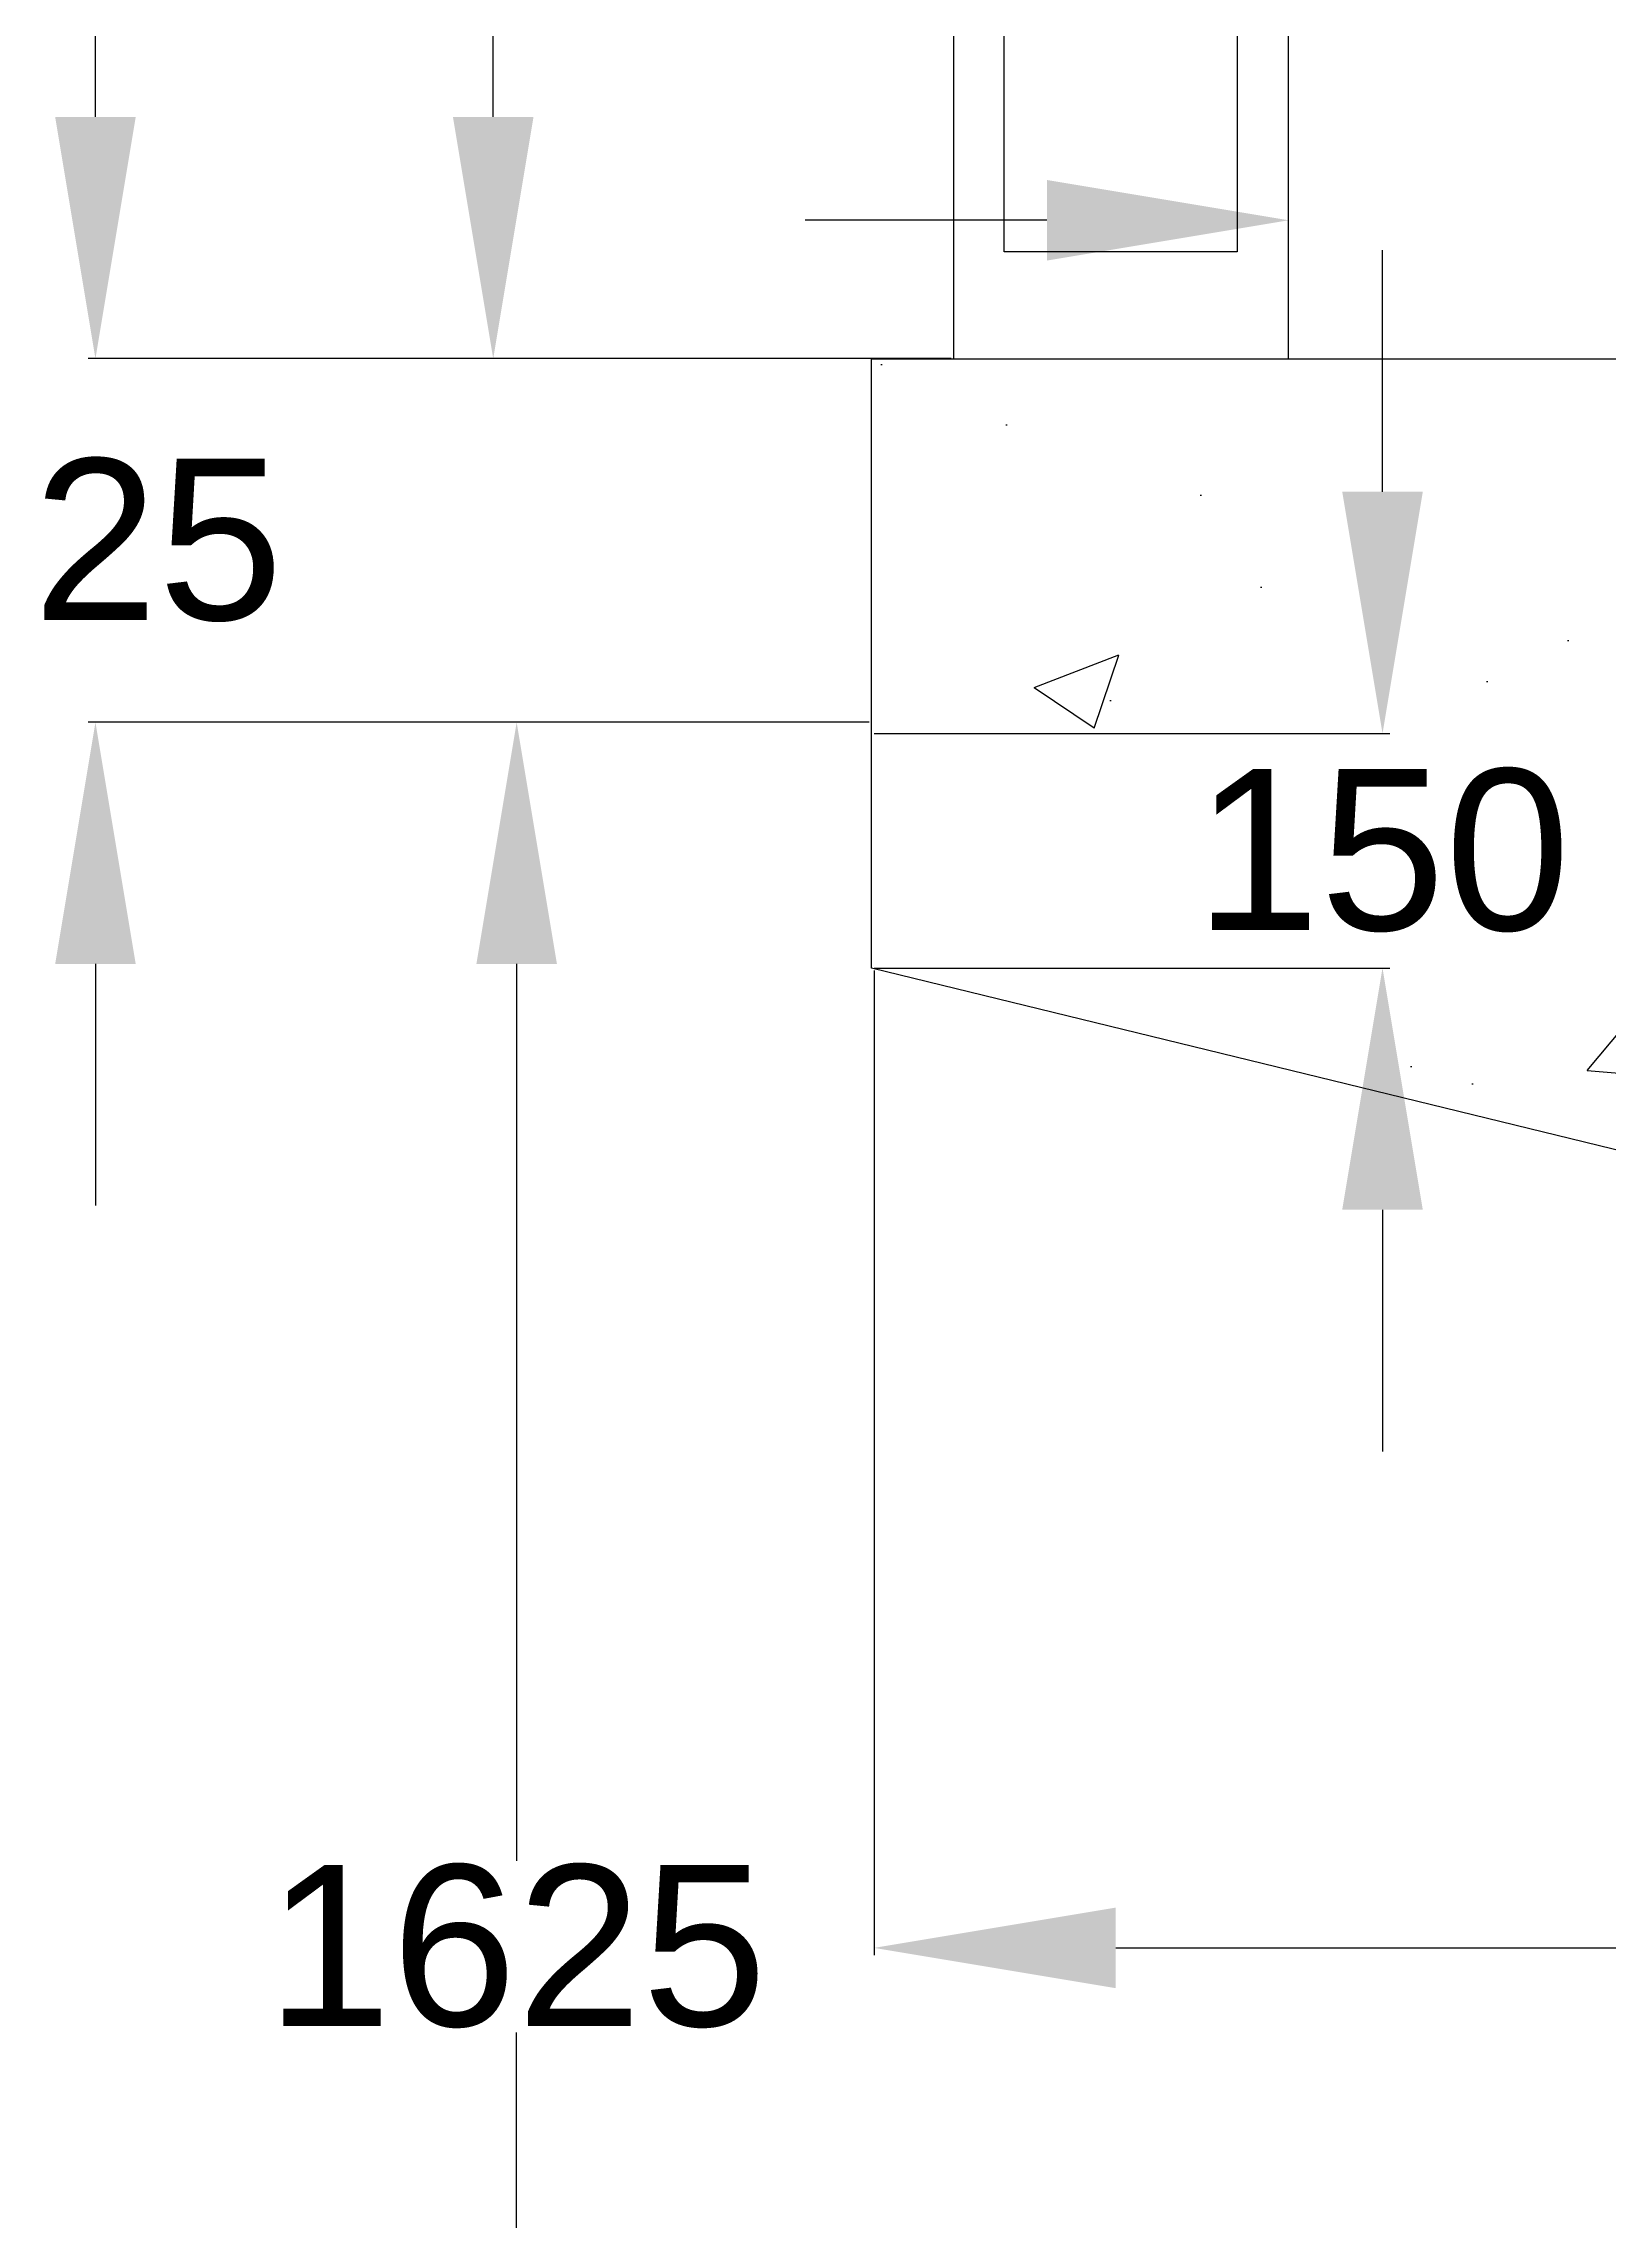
# Model space of a CAD drawing. Header units: inches. Extents: x 5487 to 6893, y 11 to 1027.
# Drawn here: x 5535.9 to 5574.8, y 416.4 to 470.5 of the extents above; entities that cross this region are included whole.
import ezdxf

# ---------------------------------------------------------------- set-up
doc = ezdxf.new("R2010")
doc.units = ezdxf.units.IN
doc.header["$MEASUREMENT"] = 0
doc.layers.add('DIMENSIONS', color=7, linetype='Continuous')
doc.styles.get("Standard").update_dxf_attribs({"font": 'arial.ttf', "height": 4})
doc.dimstyles.get("Standard").update_dxf_attribs({"dimtxt": 0.18, "dimasz": 6, "dimexe": 0.18, "dimexo": 0.0625, "dimgap": 0.09, "dimtad": 0, "dimtih": 1, "dimtoh": 1, "dimdec": 4, "dimzin": 0, "dimdsep": 46, "dimtxsty": 'Standard', "dimcen": 0.09, "dimadec": 0, "dimazin": 0, "dimtfac": 1, "dimtdec": 4, "dimtofl": 0, "dimtmove": 0, "dimatfit": 3, "dimfxl": 1, "dimtolj": 1, "dimtzin": 0, "dimarcsym": 0})

# ---------------------------------------------------------------- blocks, each defined once
blk = doc.blocks.new('*D51')
at = {"layer": 'Defpoints', "color": 0, "transparency": 16777216}
for p in [(5575.752, 466.066), (5566.857, 462.63), (5575.752, 462.63)]:
    blk.add_point(p, dxfattribs=at)
at = {"layer": 'DIMENSIONS', "color": 0, "lineweight": -2, "transparency": 16777216}
for p, q in [((5560.857, 466.066), (5554.857, 466.066)), ((5566.857, 462.692), (5566.857, 466.246)), ((5575.752, 462.692), (5575.752, 466.246)), ((5581.752, 466.066), (5587.752, 466.066))]:
    blk.add_line(p, q, dxfattribs=at)
at = {"layer": 'DIMENSIONS', "color": 0, "transparency": 16777216}
for points in [[(5560.857, 467.066), (5560.857, 465.066), (5566.857, 466.066)], [(5581.752, 467.066), (5581.752, 465.066), (5575.752, 466.066)]]:
    blk.add_solid(points, dxfattribs=at)
at = {"layer": 'DIMENSIONS', "color": 0, "transparency": 16777216, "insert": (5592.309, 466.066), "char_height": 4, "attachment_point": 5}
blk.add_mtext('\\A1;225', dxfattribs=at)
blk = doc.blocks.new('*D56')
at = {"layer": 'Defpoints', "color": 0, "transparency": 16777216}
for p in [(5558.537, 493.878), (5547.108, 462.63), (5558.537, 462.63)]:
    blk.add_point(p, dxfattribs=at)
at = {"layer": 'DIMENSIONS', "color": 0, "lineweight": -2, "transparency": 16777216}
for p, q in [((5558.474, 493.878), (5546.928, 493.878)), ((5547.108, 487.878), (5547.108, 480.378)), ((5547.108, 468.63), (5547.108, 476.13)), ((5558.474, 462.63), (5546.928, 462.63))]:
    blk.add_line(p, q, dxfattribs=at)
at = {"layer": 'DIMENSIONS', "color": 0, "transparency": 16777216}
for points in [[(5546.108, 487.878), (5548.108, 487.878), (5547.108, 493.878)], [(5546.108, 468.63), (5548.108, 468.63), (5547.108, 462.63)]]:
    blk.add_solid(points, dxfattribs=at)
at = {"layer": 'DIMENSIONS', "color": 0, "transparency": 16777216, "insert": (5547.108, 478.254), "char_height": 4, "attachment_point": 5}
blk.add_mtext('\\A1;775', dxfattribs=at)
blk = doc.blocks.new('*D57')
at = {"layer": 'Defpoints', "color": 0, "transparency": 16777216}
for p in [(5556.5, 462.63), (5537.232, 453.604), (5556.5, 453.604)]:
    blk.add_point(p, dxfattribs=at)
at = {"layer": 'DIMENSIONS', "color": 0, "lineweight": -2, "transparency": 16777216}
for p, q in [((5537.232, 468.63), (5537.232, 474.63)), ((5556.438, 462.63), (5537.052, 462.63)), ((5556.438, 453.604), (5537.052, 453.604)), ((5537.232, 447.604), (5537.232, 441.604))]:
    blk.add_line(p, q, dxfattribs=at)
at = {"layer": 'DIMENSIONS', "color": 0, "transparency": 16777216}
for points in [[(5536.232, 468.63), (5538.232, 468.63), (5537.232, 462.63)], [(5536.232, 447.604), (5538.232, 447.604), (5537.232, 453.604)]]:
    blk.add_solid(points, dxfattribs=at)
at = {"layer": 'DIMENSIONS', "color": 0, "transparency": 16777216, "insert": (5537.232, 458.117), "char_height": 4, "attachment_point": 5}
blk.add_mtext('\\A1;225', dxfattribs=at)
blk = doc.blocks.new('*D58')
at = {"layer": 'Defpoints', "color": 0, "transparency": 16777216}
for p in [(5556.5, 453.325), (5556.5, 447.5), (5569.187, 447.5)]:
    blk.add_point(p, dxfattribs=at)
at = {"layer": 'DIMENSIONS', "color": 0, "lineweight": -2, "transparency": 16777216}
for p, q in [((5569.187, 459.325), (5569.187, 465.325)), ((5556.562, 453.325), (5569.367, 453.325)), ((5556.562, 447.5), (5569.367, 447.5)), ((5569.187, 441.5), (5569.187, 435.5))]:
    blk.add_line(p, q, dxfattribs=at)
at = {"layer": 'DIMENSIONS', "color": 0, "transparency": 16777216}
for points in [[(5568.187, 459.325), (5570.187, 459.325), (5569.187, 453.325)], [(5568.187, 441.5), (5570.187, 441.5), (5569.187, 447.5)]]:
    blk.add_solid(points, dxfattribs=at)
at = {"layer": 'DIMENSIONS', "color": 0, "transparency": 16777216, "insert": (5569.187, 450.413), "char_height": 4, "attachment_point": 5}
blk.add_mtext('\\A1;150', dxfattribs=at)
blk = doc.blocks.new('*D63')
at = {"layer": 'Defpoints', "color": 0, "transparency": 16777216}
for p in [(5556.562, 447.5), (5556.562, 423.174), (5611.368, 422.837)]:
    blk.add_point(p, dxfattribs=at)
at = {"layer": 'DIMENSIONS', "color": 0, "lineweight": -2, "transparency": 16777216}
for p, q in [((5556.562, 447.438), (5556.562, 422.994)), ((5611.368, 422.9), (5611.368, 423.354)), ((5562.562, 423.174), (5578.098, 423.174)), ((5605.368, 423.174), (5589.833, 423.174))]:
    blk.add_line(p, q, dxfattribs=at)
at = {"layer": 'DIMENSIONS', "color": 0, "transparency": 16777216}
for points in [[(5562.562, 424.174), (5562.562, 422.174), (5556.562, 423.174)], [(5605.368, 424.174), (5605.368, 422.174), (5611.368, 423.174)]]:
    blk.add_solid(points, dxfattribs=at)
at = {"layer": 'DIMENSIONS', "color": 0, "transparency": 16777216, "insert": (5583.965, 423.174), "char_height": 4, "attachment_point": 5}
blk.add_mtext('\\A1;1350', dxfattribs=at)
blk = doc.blocks.new('*D66')
at = {"layer": 'Defpoints', "color": 0, "transparency": 16777216}
for p in [(5556.438, 453.604), (5547.69, 392.805), (5602.079, 392.805)]:
    blk.add_point(p, dxfattribs=at)
at = {"layer": 'DIMENSIONS', "color": 0, "lineweight": -2, "transparency": 16777216}
for p, q in [((5556.375, 453.604), (5547.51, 453.604)), ((5547.69, 447.604), (5547.69, 425.337)), ((5547.69, 398.805), (5547.69, 421.073)), ((5602.017, 392.805), (5547.51, 392.805))]:
    blk.add_line(p, q, dxfattribs=at)
at = {"layer": 'DIMENSIONS', "color": 0, "transparency": 16777216}
for points in [[(5546.69, 447.604), (5548.69, 447.604), (5547.69, 453.604)], [(5546.69, 398.805), (5548.69, 398.805), (5547.69, 392.805)]]:
    blk.add_solid(points, dxfattribs=at)
at = {"layer": 'DIMENSIONS', "color": 0, "transparency": 16777216, "insert": (5547.69, 423.205), "char_height": 4, "attachment_point": 5}
blk.add_mtext('\\A1;1625', dxfattribs=at)

msp = doc.modelspace()

# ---------------------------------------------------------------- hatches: boundary and pattern name
h = msp.add_hatch()
h.set_pattern_fill('AR-CONC', color=0, scale=3, style=0)
h.set_pattern_definition([(50, (-567.487, -460.827), (21.517805, -1.882564), [2.25, -24.75]), (355, (-567.487, -460.827), (-4.16254, 22.565764), [1.8, -19.8]), (100.4514, (-565.694, -460.984), (17.35528, 20.683186), [1.912206, -21.03426]), (46.1842, (-567.487, -454.827), (32.01723, -4.96557), [3.375, -37.125]), (96.6356, (-564.82, -455.24), (28.03988, 29.22354), [2.86831, -31.55139]), (351.1842, (-567.487, -454.827), (28.03986, 29.22356), [2.7, -29.7]), (21, (-564.487, -456.327), (17.90721, -12.078567), [2.25, -24.75]), (326, (-564.487, -456.327), (7.29946, 21.7545), [1.8, -19.8]), (71.4514, (-562.995, -457.333), (25.20668, 9.675915), [1.912206, -21.03426]), (37.5, (-567.4874, -460.827), (0.364796, 9.986816), [0, -19.56, 0, -20.1, 0, -19.875]), (7.5, (-567.487, -460.827), (7.892086, 11.832351), [0, -11.46, 0, -19.11, 0, -7.575]), (327.5, (-574.177, -460.827), (16.014673, -0.676646), [0, -7.5, 0, -23.4, 0, -31.05]), (317.5, (-577.177, -460.827), (17.495585, 3.00315), [0, -9.75, 0, -15.54, 0, -22.05])])
h.paths.add_polyline_path([(5717.18466, 435.68863), (5765.68456, 447.77301), (5765.68456, 462.75917), (5746.22598, 462.75917), (5746.22598, 451.43746), (5711.08098, 452.22101), (5711.08098, 392.63529), (5717.18466, 392.63529)])
h.paths.add_polyline_path([(5711.08098, 452.22101), (5660.48111, 453.34912), (5610.43338, 452.02518), (5610.43338, 392.80297), (5616.36191, 392.80297), (5616.36191, 434.86112), (5630.04906, 442.30314), (5660.39986, 443.12219), (5690.75473, 442.49743), (5705.0639, 436.00692), (5705.0639, 392.63529), (5711.08098, 392.63529)])
h.paths.add_polyline_path([(5610.43338, 452.02518), (5575.75156, 451.10771), (5575.75156, 462.62988), (5556.5, 462.62988), (5556.5, 447.5), (5604.75937, 435.72009), (5604.75937, 392.80297), (5610.43338, 392.80297)])

# ---------------------------------------------------------------- linework, layer by layer
at = {"color": 0}
for points in [[(5558.53696, 462.62988), (5566.85675, 462.62988), (5566.85675, 493.81543), (5558.53696, 493.81543)], [(5559.79376, 476.57675), (5565.57933, 476.57675), (5565.57933, 465.28269), (5559.79376, 465.28269)]]:
    msp.add_lwpolyline(points, close=True, dxfattribs=at)
msp.add_lwpolyline([(5604.75937, 392.80297), (5604.75937, 435.72009), (5556.5, 447.5), (5556.5, 462.62988), (5575.75156, 462.62988), (5575.75156, 451.10771), (5660.48111, 453.34912), (5746.22598, 451.43746), (5746.22598, 462.75917), (5765.68456, 462.75917), (5765.68456, 447.77301), (5717.18466, 435.68863), (5717.18466, 392.80542)], dxfattribs=at)

# ---------------------------------------------------------------- dimensions: what is measured, and where the dimension line sits
at = {"layer": 'DIMENSIONS', "color": 0}
for base, p1, p2, text, picture, middle in [((5547.10783, 462.62988), (5558.53696, 493.87793), (5558.53696, 462.62988), '775', '*D56', (5547.10783, 478.25391)), ((5537.23244, 453.60449), (5556.5, 462.62988), (5556.5, 453.60449), '225', '*D57', (5537.23244, 458.11719)), ((5569.18672, 447.5), (5556.5, 453.32535), (5556.5, 447.5), '150', '*D58', (5569.18672, 450.41268)), ((5547.69045, 392.80542), (5556.4375, 453.60449), (5602.07921, 392.80542), '1625', '*D66', (5547.69045, 423.20496))]:
    dim = msp.add_linear_dim(base=base, p1=p1, p2=p2, angle=90, text=text, dimstyle='Standard', dxfattribs=at)
    dim.commit()
    dim.dimension.update_dxf_attribs({"geometry": picture, "text_midpoint": middle})
dim = msp.add_linear_dim(base=(5575.75156, 466.06648), p1=(5566.85675, 462.62988), p2=(5575.75156, 462.62988), text='225', dimstyle='Standard', dxfattribs=at)
dim.commit()
dim.dimension.update_dxf_attribs({"geometry": '*D51', "text_midpoint": (5592.3095, 466.06648), "dimtype": 160})
dim = msp.add_linear_dim(base=(5556.5625, 423.17423), p1=(5611.36826, 422.8371), p2=(5556.5625, 447.5), text='1350', dimstyle='Standard', dxfattribs=at)
dim.commit()
dim.dimension.update_dxf_attribs({"geometry": '*D63', "text_midpoint": (5583.96538, 423.17423)})

doc.saveas('drawing.dxf')
